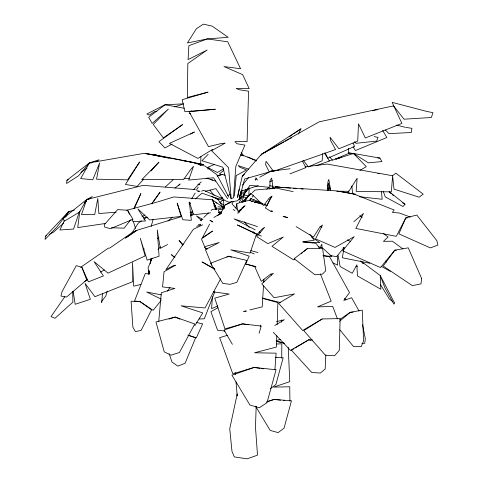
<?xml version="1.0" encoding="UTF-8"?>
<svg xmlns="http://www.w3.org/2000/svg" width="483" height="483" viewBox="0 0 483 483"><rect width="100%" height="100%" fill="white"/><g stroke="black" fill="none" stroke-linecap="round" stroke-linejoin="round"><path stroke-width="0.72" d="M281.752 358.169L281.812 343.818L276.638 344.005M276.801 335.77L276.433 347.06L254.523 352.771L276.113 353.176L274.918 369.64M277.164 324.473L277.876 302.63L262.299 298.295M256.177 406.227L255.477 427.25L257.511 455.167L247.067 458.85L234.297 456.9L231.973 451.273L229.739 428.753L237.219 393.905L237.225 395.915L236 381.92M200.578 165.591L200.928 156.607M325.808 354.987L325.192 368.964L320.35 373.045L311.71 372.484L291.249 349.976L308.734 339.79L312.423 340.044M249.18 188.346L248.817 195.881L243.824 194.909M322.541 153.606L322.197 160.767L308.408 166.919L303.318 160.38M212.369 296.671L211.639 308.661L217.761 305.914M263.501 285.936L262.203 306.91L249.862 309.899M263.736 282.187L263.917 279.192M102.456 293.742L101.756 302.503L101.285 301.766L105.759 296.133L107.262 291.152M179.428 210.66L179.549 209.236M234.412 196.176L236.217 175.577L246.535 169.992L239.803 167.178L238.264 165.597L248.781 169.213M158.726 321.72L161.328 292.77L174.876 288.405L162.548 286.92L164.051 271.742L175.498 265.215L173.349 265.656L165.917 269.659L193.339 229.316L202.655 224.812M70.059 211.717L68.574 211.639L45.402 236.332L45.088 239.417L57.024 226.932L68.574 211.639L74.352 210.081M194.788 163.369L203.355 164.54L155.14 154.826L143.783 153.395L89.421 162.856L66.926 180.28L66.594 183.474L78.542 175.812L89.421 162.856L99.087 159.795L96.057 161.902M260.307 326.562L260.458 325.113M320.676 247.622L320.821 246.227L321.847 244.187L322.028 247.948M255.561 180.244L255.851 177.822L257.524 180.062M79.84 211.264L77.733 227.596L105.288 223.502M148.83 274.103L149.289 271.15M150.66 262.305L151.233 258.616M237.745 197.233L239.194 189.209M148.311 274.139L148.981 270.444M150.189 263.796L151.131 258.628M235.97 208.167L236.773 203.754L241.729 201.912L249.186 200.385L262.8 204.381M239.115 199.25L240.745 191.262L258.248 185.647M237.328 197.414L242.267 176.229L261.375 154.349L300.981 128.822L298.391 134.057M240.993 194.86L242.134 190.489M239.302 199.062L244.615 178.982L269.272 171.984L265.614 164.576L266.079 161.31L273.553 171.344L335.582 149.543L330.577 140.505L330.07 137.244L338.909 148.746L357.704 141.139L358.519 123.829L365.335 137.975L401.88 123.425L392.148 102.372L426.435 111.344L432.991 112.684L431.337 117.496L403.999 119.204L393.579 105.886L319.148 121.819L261.375 154.349L260.874 155.592M151.143 226.557L153.093 219.421M259.111 333.318L261.212 326.073L242.563 323.864L224.945 328.881L214.772 298.162L229.159 294.044L213.226 291.871M241.886 202.129L244.778 192.759M245.225 191.316L245.895 189.155M79.315 211.922L73.585 229.057L59.88 230.005L64.39 220.483M191.081 214.355L192.373 210.866M214.832 291.726L204.321 318.798L199.074 318.985M152.042 258.127L148.003 268.168L149.833 274.012L145.286 273.571L134.534 301.03L139.973 301.567L153.141 310.34L161.008 300.607M134.365 208.553L140.873 193.568L133.9 208.294M246.101 262.994L249.204 256.147L230.844 249.856L250.097 253.032L256.479 234.11L237.364 224.957L261.327 236.115M347.79 192.844L348.696 190.906M66.322 216.402L68.574 211.639M189.221 203.953L189.861 202.667M191.763 198.827L195.138 193.055M233.271 201.496L232.003 203.947L239.568 212.122M209.604 224.136L202.431 237.787L212.55 231.049L201.447 238.886L204.647 246.716L219.252 242.484L205.414 249.639L211.82 265.07M220.622 278.782L205.034 307.973L181.101 305.836L202.757 312.912L194.878 325.639M219.946 214.645L225.374 204.822L231.689 201.797M244.935 201.737L247.054 197.945L243.124 196.666M249.415 200.409L250.586 198.513L262.311 203.403M239.646 199.105L242.013 195.289M242.798 194.021L244.772 190.845M239.29 202.178L249.838 185.327L269.81 187.386L270.106 180.497L271.651 178.082L273.034 188.189L274.537 188.261M196.267 190.32L198.241 187.187M131.937 232.993L138.398 222.995L141.465 220.9M249.717 200.783L251.401 198.32M252.247 197.088L253.509 195.235M64.867 296.647L51.023 316.588L55.008 318.273L72.873 302.165L72.74 291.346M144.284 214.959L143.433 216.191L141.93 216.088M151.958 203.862L152.809 202.631M153.66 201.399L160.054 192.149L151.825 203.482M167.359 291.152L169.992 287.476M130.579 219.862L124.179 228.163L111.362 227.759M242.49 185.104L248.612 177.478M239.58 196.08L242.46 192.626M389.141 191.564L405.014 204.249L403.003 206.537L385.283 196.901L383.224 191.292M240.039 198.422L242.019 196.201M243.504 194.534L249.445 187.875M143.59 179.259L137.16 186.42L125.441 184.452L139.605 161.986L127.639 179.851L96.546 179.193L99.613 162.946L92.772 179.785L80.685 178.577L89.421 162.856L91.571 162.97M151.01 171L158.925 162.185L141.748 179.676L183.661 179.422L190.67 169.557L193.52 166.303L188.672 180.068L213.552 177.774L227.668 198.688M158.013 249.602L160.513 246.825M256.213 235.426L262.203 228.948L264.636 227.294L256.805 236.718L267.896 243.631L283.304 237.014L271.977 246.324L293.658 259.908L294.817 258.948M237.865 213.305L244.821 205.836L237.678 212.134M242.593 202.051L250.792 193.285L263.718 205.504L269.242 198L272.086 196.098L265.372 208.016L271.138 211.506M193.532 189.68L201.212 181.868M240.999 197.185L237.485 200.831L228.761 202.196L223.557 199.914L223.979 208.137M208.173 154.3L201.906 160.736L222.808 167.166L231.085 198.767M266.779 189.306L268.856 187.175M178.553 185.563L180.105 183.981L174.937 188.153M271.585 196.533L270.631 197.505L267.135 205.414L263.688 203.977M242.267 176.229L244.404 174.115M243.1 201.453L251.208 193.677M252.289 192.639L254.994 190.048L276.24 188.104L293.133 191.624M200.517 220.52L202.111 219.01M203.711 217.495L208.511 212.955M211.174 210.431L212.242 209.417L221.069 208.535M165.349 186.939L173.035 179.833M63.774 223.049L53.631 232.063L49.2 234.364M189.221 204.243L190.332 203.283M195.319 198.96L201.966 193.194L223.659 200.644M353.888 221.643L363.482 213.486L355.826 228.441L396.289 236.338L405.78 217.881L416.799 215.044L436.922 240.751L437.912 245.104L430.347 247.906L398.88 233.869L405.78 217.881L407.211 218.026M167.975 221.045L172.534 217.175M339.555 321.322L350.247 312.326L362.268 310.146L363.59 340.847L361.218 346.613L353.568 346.613L339.869 329.841M223.858 170.221L219.421 173.904L225.223 175.226M301.193 253.684L302.352 252.73M303.511 251.77L307.568 248.425L322.559 248.328L325.753 270.758L322.366 274.151L314.904 274.742L294.177 258.683L307.568 248.425M195.295 189.578L143.179 185.357L86.723 199.491L79.514 212.091L64.39 221.117L63.134 218.352L86.723 199.491L92.301 196.575L88.806 199.328M84.145 202.993L86.475 201.163M270.546 388.555L275.865 384.589L283.165 357.812L275.642 357.281M222.959 200.137L219.946 202.347L224.148 205.341M80.89 172.413L86.958 168.205M80.727 267.28L108.264 248.196L109.846 248.014L132.251 232.522L136.955 230.294L181.801 216.511M143.046 249.753L144.236 248.932M143.922 219.222L146.995 217.121M339.815 319.456L350.247 312.326L353.067 312.109M289.196 136.858L292.3 134.745M293.537 133.9L300.981 128.822M241.929 207.919L245.002 205.867M251.148 201.755L254.221 199.702M322.239 318.943L303.771 330.632L325.397 355.192L334.598 355.748L339.283 350.398L340.123 318.593L322.239 318.943L302.66 330.475L278.619 303.3L294.539 293.906L274.09 297.739L261.774 283.817L273.432 273.306L270.057 274.628L261.255 281.335L254.571 266.23M213.897 217.525L221.184 212.979M217.531 215.629L218.721 214.887M220.502 213.77L221.685 213.027M254.638 202.395L257.155 200.856M274.839 325.494L284.402 319.74L276.56 321.6M293.936 348.708L290.718 350.652L273.318 332.328M295.222 347.935L308.734 339.79L310.919 340.249M223.653 168.79L217.398 172.497L207.521 167.438L214.355 164.431M193.2 213.685L190.622 215.207L192.506 214.983L190.35 215.961M63.134 218.352L65.742 216.825M84.326 281.631L87.556 279.735M100.476 272.152L104.352 269.882M359.835 170.421L366.295 166.653L353.447 153.461L348.279 152.737M217.984 307.689L210.896 311.662L217.567 330.245L225.024 331.078M224.517 143.475L211.59 150.684L228.586 167.722L231.2 198.815L233.488 197.686L235.825 166.412L244.923 145.099L236.996 143.759L234.986 141.604L247.085 141.67L248.588 91.209L239.326 89.741L236.145 88.467L249.192 88.631L242.677 74.654L223.949 66.551L240.588 68.761L227.759 41.816L207.358 38.924L187.416 42.945L196.376 28.72L203.343 24.15L212.134 26.106L228.187 37.312L207.358 38.924L188.865 45.674L188.092 59.572L207.159 50.021L187.833 63.515L187.295 97.488L208.076 92.132L182.2 99.685L184.892 111.724L215.376 109.23L189.046 111.676L208.475 146.633L220.87 143.632L225.163 143.113M261.375 154.349L283.847 142.026M285.169 141.302L289.136 139.128M290.458 138.404L291.78 137.679M376.8 109.973L377.96 109.339L372.375 110.812M255.133 179.736L256.449 179.024M259.721 177.243L270.86 171.187L273.07 170.873M172.117 144.073L164.89 147.979L158.925 141.664L182.544 124.614L163.375 137.903L153.244 124.439L168.35 109.08L152.169 123.388L148.637 117.236L165.047 104.775L183.625 103.845L174.629 106.948M190.513 134.129L194.456 131.998L169.436 143.379L197.909 158.412L212.816 149.259M167.583 244.525L160.284 248.353L157.253 229.884L159.076 256.262L147.164 260.096L140.293 238.282L145.099 255.966L107.987 273.13L94.082 261.623L103.416 275.938L88.413 281.855L81.917 267.377L76.314 265.614L62.09 291.527L60.924 296.019L66.497 297.105L86.68 279.874L81.917 267.377M226.793 257.228L228.743 256.207L246.795 260.44L236.845 282.35L230.017 284.336L222.766 283.382L210.582 263.259L228.743 256.207L231.52 257.294M45.402 236.332L46.664 235.674M208.276 168.881L209.616 168.235M225.374 204.822L230.107 202.619M207.648 168.947L209.646 168.03M66.926 180.28L68.248 179.694M217.386 199.612L219.379 198.791M220.707 198.235L222.699 197.408M201.646 191.135L203.723 190.29L224.058 199.437M157.518 238.481L158.889 237.932M269.677 181.819L272.472 180.72M289.939 173.874L306.011 167.577L302.316 161.002M269.532 189.076L275.105 186.933L279.585 187.042M266.544 402.164L274.121 399.429L291.478 400.787L284.052 428.149L278.142 432.599L270.196 430.45L255.525 406.149M316.027 165.796L329.509 160.96L324.322 152.942M336.222 159.046L353.447 153.461L379.922 158.08L381.884 161.588L368.378 162.825L353.447 153.461M336.246 159.082L341.698 157.18L335.268 159.058M276.198 340.738L280.454 339.277M158.08 201.761L173.952 196.931L212.315 199.781L224.215 208.064M196.672 226.255L200.771 224.879L200.475 224.154L198.441 224.547M168.978 319.094L175.172 317.071L194.764 323.99L179.434 352.505L170.94 355.192L164.214 351.823L155.973 321.968L175.172 317.071L179.93 319.142M227.348 195.482L230.107 194.601M217.121 176.102L222.874 174.291L217.018 175.752M227.578 335.256L219.644 337.659L232.824 373.86L254.034 367.46L276.077 369.749L267.002 402.659L259.341 407.785L249.922 405.032L231.949 375.213L254.034 367.46L259.987 368.294M350.869 193.798L353.019 193.158M266.972 401.53L274.121 399.429L280.587 400.172M328.845 160.942L332.413 159.891M126.691 210.328L157.422 201.985M218.346 212.586L221.751 211.645M206.772 178.305L208.239 177.943M205.263 191.28L215.919 188.648L222.892 199.111M140.921 284.415L133.713 286.184L132.517 262.577L132.734 281.655L94.922 296.707L85.086 283.388L90.351 299.273L75.167 304.29L73.15 291.334M246.233 310.78L243.329 311.487L246.288 311.577M224.124 208.771L218.304 209.918L219.505 214.108M189.946 212.387L192.874 211.82M239.683 210.141L241.15 209.93M254.976 201.997L258.248 201.538M290.102 168.754L270.86 171.187L273.076 170.952M304.906 166.876L327.106 164.069L392.613 175.746L395.776 173.113L423.193 194.148L419.141 197.197L394.025 189.155L392.613 175.746L391.339 191.884L356.158 191.316L357.118 178.257L348.883 191.316L336.808 191.183M143.457 217.833L147.895 217.272M210.612 212.852L193.562 214.742L189.33 201.985L191.377 220.333L182.779 219.765L177.201 203.144L181.131 216.42L149.706 219.934L137.903 208.934L145.54 220.96L133 221.612L132.04 219.602M276.771 170.559L278.25 170.402M327.522 189.161L330.457 188.871M222.542 208.39L224.009 208.239M156.878 111.38L154.651 111.585L149.446 115.045L146.82 114.012L165.047 104.775L184.192 108.27M361.888 343.516L364.737 343.286L365.305 338.71L362.552 324.727M116.125 212.218L98.864 213.528L97.795 198.525L94.716 214.5L81.464 214.603L86.723 199.491L88.117 199.557M184.041 178.625L189.27 178.275M132.251 232.522L132.771 232.516M328.066 188.461L330.324 188.43M327.371 188.165L330.354 188.231M188.805 202.872L190.29 202.914M377.676 158.001L379.922 158.08M302.974 242.025L319.8 242.647L311.837 237.207M353.653 194.232L355.868 194.341L335.818 190.839L275.105 186.933L283.986 187.621M127.542 210.196L117.629 209.652L104.219 224.794L104.708 227.076L110.39 228.707L132.952 219.336L127.542 210.196L129.468 214.229M214.114 206.549L215.593 206.664M217.821 206.827L224.492 207.328M285.465 187.736L290.639 188.135M293.598 188.364L296.562 188.587M301 188.931L303.215 189.101M396.344 250.279L394.877 250.152L380.489 267.564L342.586 250.798L354.226 236.67L335.015 247.423L315.526 238.886L322.499 224.981L319.547 227.511L313.431 237.093L296.127 226.624M377.809 173.331L379.246 173.463M272.46 211.156L270.999 211.023L272.442 211.403M246.747 369.272L248.914 369.483M275.256 357.517L276.699 357.661M359.418 196.72L382.156 199.262L381.504 191.745M323.109 255.561L331.899 256.57L322.572 247.972L318.369 246.741M283.461 400.498L284.898 400.667M241.729 201.912L243.191 202.081M213.963 205.758L215.448 205.957M222.12 206.851L224.341 207.147M261.472 368.505L263.706 368.819M269.653 185.768L273.348 186.299M248.479 324.763L242.563 323.864L224.034 330.04L232.377 344.319M406.046 127.427L411.914 128.333L411.311 132.505L388.942 133.634L385.38 129.945M323.061 255.773L329.587 256.799L349.499 292.613L343.769 300.456L351.624 297.721L359.05 310.98M356.043 266.381L357.511 266.622M190.7 113.734L189.215 113.475L190.652 113.831M254.632 202.262L262.239 203.578M199.986 191.31L197.408 190.851L199.074 191.588M340.219 191.443L353.52 193.876L394.164 210.027L392.419 212.411L399.308 212.997L410.272 217.06M206.096 178.167L212.894 180.032M194.214 162.626L145.425 153.491L169.002 158.207M176.386 159.396L177.841 159.674M181.487 160.368L203.355 164.54M330.143 255.477L336.542 256.714L344.174 247.29L342.308 257.765L369.881 263.259M161.358 294.871L146.699 292.034L161.268 299.14M374.108 136.611L378.056 137.383L376.686 141.066L355.965 143.324L354.661 141.61M348.249 152.954L352.644 153.842M354.111 154.131L355.579 154.427M215.611 181.149L210.709 179.634M196.195 322.457L202.655 323.827L196.255 337.961L188.497 335.329M276.693 341.203L283.859 342.858M152.598 154.415L158.448 155.804M262.523 298.108L280.732 302.618M263.295 281.106L264.744 281.474M197.734 184.24L199.853 184.778M396.634 125.097L405.315 127.313M240.951 155.164L243.112 155.719M255.61 266.538L245.412 263.899L256.02 266.99M276.681 341.415L284.553 343.491M250.755 250.592L257.964 252.512M198.35 184.083L199.721 184.452M155.14 154.826L158.394 155.774M264.237 204.804L267.105 205.643M257.445 226.587L234.098 218.884L255.223 229.842M187.839 335.075L195.639 337.708L185.104 363.288L177.871 366.132L172.02 362.063L169.122 353.634M240.83 154.584L256.558 160.501M191.063 110.903L193.122 111.694M250.146 252.192L254.239 253.943M319.951 226.225L321.992 227.125M211.753 196.563L217.924 199.328L223.532 208.064M212.611 221.588L209.954 220.381L212.84 222.035M247.785 157.005L256.34 160.99M197.734 163.954L200.234 165.144L204.937 166.013L216.976 174.768L228.857 197.221M332.884 262.867L337.629 265.113L337.454 257.53L338.118 255.525L340.092 266.483L352.24 273.263L356.865 264.835L357.438 275.914L380.839 289.251L380.296 275.588L360.62 260.88M207.165 248.86L204.526 247.501L206.917 249.246M347.458 239.912L350.743 241.615M259.184 231.9L260.506 232.583M214.44 268.711L202.117 261.961L214.838 269.339M202.963 219.511L196.527 215.949L201.677 220.828M381.159 266.266L390.373 271.41M233.156 209.537L234.955 210.552M402.629 202.848L405.014 204.249M402.955 248.956L392.359 241.21L383.417 241.343L388.103 236.99L383.279 233.355M359.781 215.653L362.19 217.465M392.776 301.621L389.34 298.989L380.423 284.553M362.25 262.716L363.433 263.64M343.196 247.459L344.361 248.383M361.797 262.251L363.536 263.64M174.888 257.542L171.411 254.668L174.786 257.662M389.37 192.162L391.085 193.623M392.232 194.601L393.373 195.579M183.28 244.766L179.072 240.528L182.791 245.153M385.458 261.001L386.466 262.094M329.581 156.818L332.564 160.211L348.75 153.395L348.478 148.281M244.313 221.788L249.27 227.469M253.237 232.015L254.722 233.724M344.602 298.271L346.015 300.009M209.984 190.187L214.15 195.488M215.998 197.849L216.927 199.026M241.168 152.495L243.837 155.906M215.895 202.214L216.813 203.397M309.826 234.237L314.246 240.202L302.787 241.844L316.027 243.347L319.704 248.431M219.566 211.711L220.809 213.583M353.151 146.802L355.391 150.551L386.835 137.522L382.669 130.422M270.903 273.807L271.591 275.135M216.758 209.217L212.315 199.781L216.674 209.236M325.294 153.051L327.77 158.231L354.6 146.44L353.013 143.065M253.321 231.937L253.949 233.277M320.386 273.933L331.157 301.151L317.56 306.898L332.727 306.397L337.454 318.955M215.575 209.568L213.329 202.534M133.284 221.226L135.542 228.411M330.396 190.308L328.313 183.244L327.764 185.575L328.404 190.483M330.65 190.393L328.826 179.422L327.866 182.109L328.011 190.707M236.773 203.754L237.455 210.039M351.847 185.877L352.614 193.822M235.161 372.339L235.354 374.548M288.26 347.416L289.746 381.679L273.62 387.125L289.734 386.774L289.927 401.24M281.348 319.969L281.408 322.227M421.683 278.619L420.965 283.895L412.337 285.622L383.182 266.018L394.877 250.152L408.256 247.833L421.683 278.619M151.577 309.826L141.114 330.414L135.379 331.61L132.891 327.22L131.086 301.223L139.973 301.567L151.577 309.826M394.496 302.932L393.856 304.109L384.879 287.826L380.296 275.588L394.496 302.932M136.315 230.602L125.417 238.131L136.955 230.294L136.315 230.602M287.482 217.471L283.147 216.438L287.457 217.507"/></g></svg>
